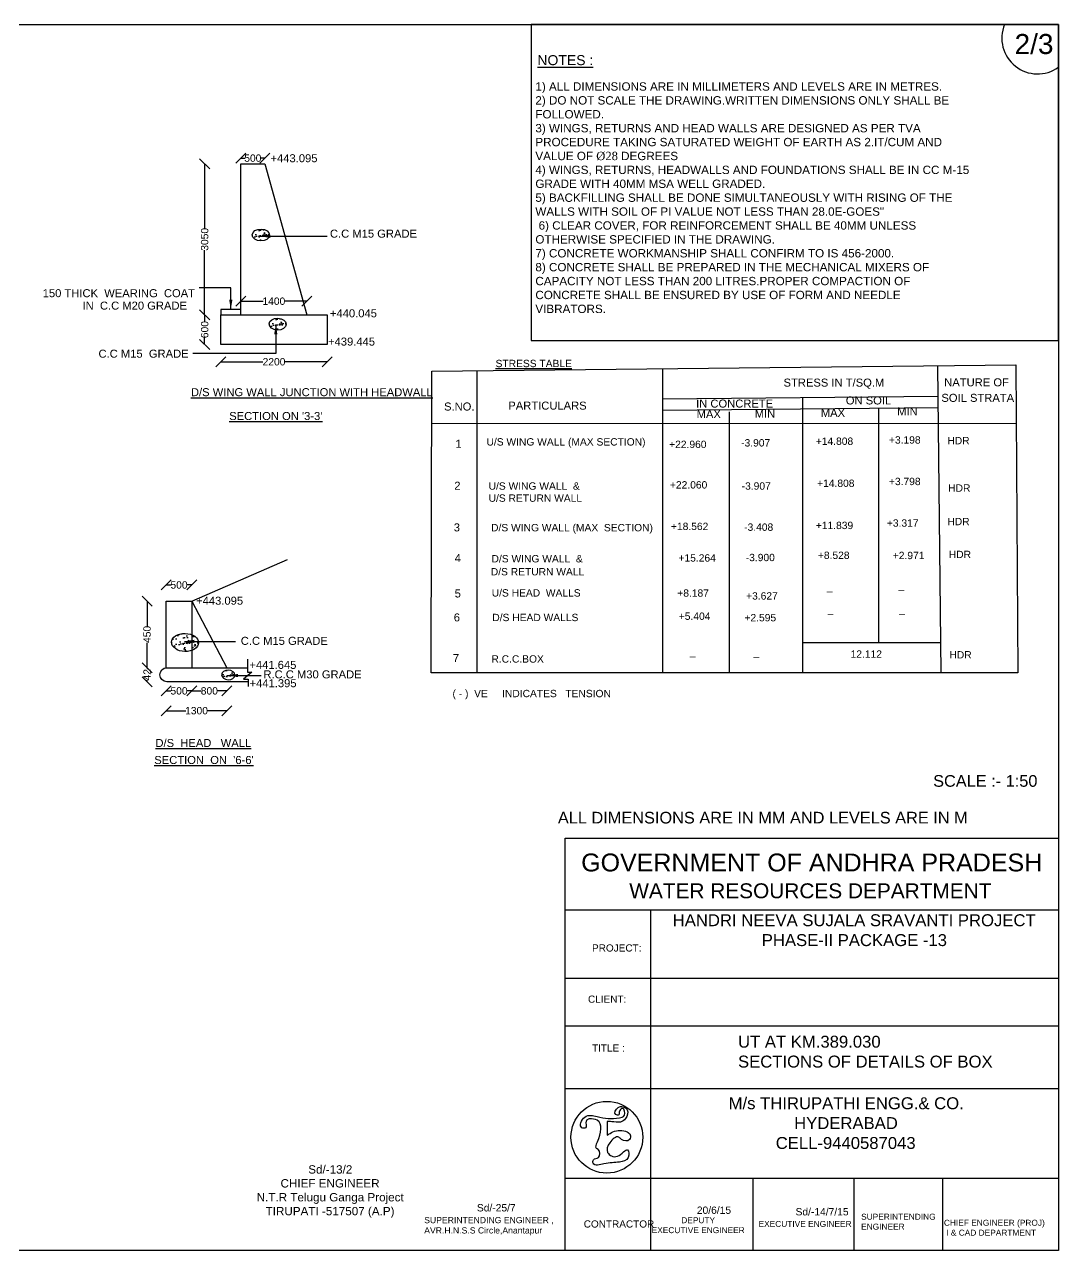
# Model space of a CAD drawing. Header units: millimetres. Extents: x 4104 to 9804, y 4964 to 8640.
# Drawn here: x 6706 to 9804, y 4964 to 8640 of the extents above; entities that cross this region are included whole.
import ezdxf

# ---------------------------------------------------------------- set-up
doc = ezdxf.new("R2010")
doc.units = ezdxf.units.MM
doc.header["$MEASUREMENT"] = 0
for name, color, linetype in [('DIMENSIONS', 7, 'Continuous'), ('REF', 2, 'Continuous'), ('TEXT', 7, 'Continuous')]:
    doc.layers.add(name, color=color, linetype=linetype)
doc.styles.get("Standard").update_dxf_attribs({"font": 'arial.ttf', "height": 22})
doc.dimstyles.get("Standard").update_dxf_attribs({"dimtxt": 24, "dimasz": 30, "dimexe": 0.18, "dimexo": 0.0625, "dimgap": 0.09, "dimtad": 0, "dimdec": 0, "dimzin": 0, "dimdsep": 46, "dimtxsty": 'Standard', "dimblk": 'OBLIQUE', "dimcen": 0.09, "dimse1": 1, "dimse2": 1, "dimadec": 0, "dimazin": 0, "dimtfac": 1, "dimtdec": 0, "dimtofl": 0, "dimtmove": 0, "dimatfit": 3, "dimfxl": 1, "dimtolj": 1, "dimtzin": 0, "dimarcsym": 0})

# ---------------------------------------------------------------- blocks, each defined once
blk = doc.blocks.new('_Oblique')
at = {"color": 0, "linetype": 'ByBlock', "lineweight": -2}
blk.add_line((-0.5, -0.5), (0.5, 0.5), dxfattribs=at)
blk = doc.blocks.new('*D14')
at = {"layer": 'Defpoints', "color": 0}
for p in [(7425.6, 8238.9), (7353.9, 8221.9), (7425.6, 8221.9)]:
    blk.add_point(p, dxfattribs=at)
at = {"layer": 'DIMENSIONS', "color": 0, "lineweight": -2}
for p, q in [((7353.9, 8238.9), (7365.4, 8238.9)), ((7425.6, 8238.9), (7414.1, 8238.9))]:
    blk.add_line(p, q, dxfattribs=at)
at = {"layer": 'DIMENSIONS', "color": 0, "lineweight": -2, "xscale": 30, "yscale": 30, "zscale": 30, "rotation": 180}
blk.add_blockref('_Oblique', (7353.9, 8238.9), dxfattribs=at)
at = {"layer": 'DIMENSIONS', "color": 0, "lineweight": -2, "xscale": 30, "yscale": 30, "zscale": 30}
blk.add_blockref('_Oblique', (7425.6, 8238.9), dxfattribs=at)
at = {"layer": 'DIMENSIONS', "color": 0, "insert": (7389.7, 8238.9), "char_height": 22, "attachment_point": 5}
blk.add_mtext('\\A1;500', dxfattribs=at)
blk = doc.blocks.new('*D15')
at = {"layer": 'Defpoints', "color": 0}
for p in [(7353.9, 8221.9), (7245.4, 7769.3), (7353.9, 7769.3)]:
    blk.add_point(p, dxfattribs=at)
at = {"layer": 'DIMENSIONS', "color": 0, "lineweight": -2}
for p, q in [((7245.4, 8221.9), (7245.4, 8028.5)), ((7245.4, 7769.3), (7245.4, 7962.7))]:
    blk.add_line(p, q, dxfattribs=at)
at = {"layer": 'DIMENSIONS', "color": 0, "lineweight": -2, "xscale": 30, "yscale": 30, "zscale": 30}
for p, rotation in [((7245.4, 8221.9), 90), ((7245.4, 7769.3), 270)]:
    blk.add_blockref('_Oblique', p, dxfattribs=dict(at, rotation=rotation))
at = {"layer": 'DIMENSIONS', "color": 0, "insert": (7245.4, 7995.6), "char_height": 22, "attachment_point": 5, "rotation": 90}
blk.add_mtext('\\A1;3050', dxfattribs=at)
blk = doc.blocks.new('*D16')
at = {"layer": 'Defpoints', "color": 0}
for p in [(7551.5, 7810), (7353.9, 7769.3), (7551.5, 7769.3)]:
    blk.add_point(p, dxfattribs=at)
at = {"layer": 'DIMENSIONS', "color": 0, "lineweight": -2}
for p, q in [((7353.9, 7810), (7420.8, 7810)), ((7551.5, 7810), (7484.6, 7810))]:
    blk.add_line(p, q, dxfattribs=at)
at = {"layer": 'DIMENSIONS', "color": 0, "lineweight": -2, "xscale": 30, "yscale": 30, "zscale": 30, "rotation": 180}
blk.add_blockref('_Oblique', (7353.9, 7810), dxfattribs=at)
at = {"layer": 'DIMENSIONS', "color": 0, "lineweight": -2, "xscale": 30, "yscale": 30, "zscale": 30}
blk.add_blockref('_Oblique', (7551.5, 7810), dxfattribs=at)
at = {"layer": 'DIMENSIONS', "color": 0, "insert": (7452.7, 7810), "char_height": 22, "attachment_point": 5}
blk.add_mtext('\\A1;1400', dxfattribs=at)
blk = doc.blocks.new('*D17')
at = {"layer": 'Defpoints', "color": 0}
for p in [(7293.6, 7769.3), (7245.4, 7680.6), (7293.6, 7680.6)]:
    blk.add_point(p, dxfattribs=at)
at = {"layer": 'DIMENSIONS', "color": 0, "lineweight": -2}
for p, q in [((7245.4, 7769.3), (7245.4, 7749.4)), ((7245.4, 7680.6), (7245.4, 7700.5))]:
    blk.add_line(p, q, dxfattribs=at)
at = {"layer": 'DIMENSIONS', "color": 0, "lineweight": -2, "xscale": 30, "yscale": 30, "zscale": 30}
for p, rotation in [((7245.4, 7769.3), 90), ((7245.4, 7680.6), 270)]:
    blk.add_blockref('_Oblique', p, dxfattribs=dict(at, rotation=rotation))
at = {"layer": 'DIMENSIONS', "color": 0, "insert": (7245.4, 7724.9), "char_height": 22, "attachment_point": 5, "rotation": 90}
blk.add_mtext('\\A1;600', dxfattribs=at)
blk = doc.blocks.new('*D18')
at = {"layer": 'Defpoints', "color": 0}
for p in [(7293.6, 7680.6), (7612.8, 7680.6), (7612.8, 7628.3)]:
    blk.add_point(p, dxfattribs=at)
at = {"layer": 'DIMENSIONS', "color": 0, "lineweight": -2}
for p, q in [((7293.6, 7628.3), (7420.1, 7628.3)), ((7612.8, 7628.3), (7486.3, 7628.3))]:
    blk.add_line(p, q, dxfattribs=at)
at = {"layer": 'DIMENSIONS', "color": 0, "lineweight": -2, "xscale": 30, "yscale": 30, "zscale": 30, "rotation": 180}
blk.add_blockref('_Oblique', (7293.6, 7628.3), dxfattribs=at)
at = {"layer": 'DIMENSIONS', "color": 0, "lineweight": -2, "xscale": 30, "yscale": 30, "zscale": 30}
blk.add_blockref('_Oblique', (7612.8, 7628.3), dxfattribs=at)
at = {"layer": 'DIMENSIONS', "color": 0, "insert": (7453.2, 7628.3), "char_height": 22, "attachment_point": 5}
blk.add_mtext('\\A1;2200', dxfattribs=at)
blk = doc.blocks.new('*D27')
at = {"layer": 'Defpoints', "color": 0}
for p in [(7207, 6959.2), (7130.1, 6910.9), (7207, 6910.9)]:
    blk.add_point(p, dxfattribs=at)
at = {"layer": 'DIMENSIONS', "color": 0, "lineweight": -2}
for p, q in [((7130.1, 6959.2), (7144.2, 6959.2)), ((7207, 6959.2), (7192.9, 6959.2))]:
    blk.add_line(p, q, dxfattribs=at)
at = {"layer": 'DIMENSIONS', "color": 0, "lineweight": -2, "xscale": 30, "yscale": 30, "zscale": 30, "rotation": 180}
blk.add_blockref('_Oblique', (7130.1, 6959.2), dxfattribs=at)
at = {"layer": 'DIMENSIONS', "color": 0, "lineweight": -2, "xscale": 30, "yscale": 30, "zscale": 30}
blk.add_blockref('_Oblique', (7207, 6959.2), dxfattribs=at)
at = {"layer": 'DIMENSIONS', "color": 0, "insert": (7168.6, 6959.2), "char_height": 22, "attachment_point": 5}
blk.add_mtext('\\A1;500', dxfattribs=at)
blk = doc.blocks.new('*D28')
at = {"layer": 'Defpoints', "color": 0}
for p in [(7130.1, 6910.9), (7072.8, 6711), (7130.1, 6711)]:
    blk.add_point(p, dxfattribs=at)
at = {"layer": 'DIMENSIONS', "color": 0, "lineweight": -2}
for p, q in [((7072.8, 6910.9), (7072.8, 6835.8)), ((7072.8, 6711), (7072.8, 6786.2))]:
    blk.add_line(p, q, dxfattribs=at)
at = {"layer": 'DIMENSIONS', "color": 0, "lineweight": -2, "xscale": 30, "yscale": 30, "zscale": 30}
for p, rotation in [((7072.8, 6910.9), 90), ((7072.8, 6711), 270)]:
    blk.add_blockref('_Oblique', p, dxfattribs=dict(at, rotation=rotation))
at = {"layer": 'DIMENSIONS', "color": 0, "insert": (7072.8, 6811), "char_height": 22, "attachment_point": 5, "rotation": 90}
blk.add_mtext('\\A1;450', dxfattribs=at)
blk = doc.blocks.new('*D29')
at = {"layer": 'Defpoints', "color": 0}
for p in [(7130.1, 6710.9), (7072.8, 6669.3), (7130.1, 6669.3)]:
    blk.add_point(p, dxfattribs=at)
at = {"layer": 'DIMENSIONS', "color": 0, "lineweight": -2}
for p, q in [((7072.8, 6710.9), (7072.8, 6706.3)), ((7072.8, 6669.3), (7072.8, 6673.9))]:
    blk.add_line(p, q, dxfattribs=at)
at = {"layer": 'DIMENSIONS', "color": 0, "lineweight": -2, "xscale": 30, "yscale": 30, "zscale": 30}
for p, rotation in [((7072.8, 6710.9), 90), ((7072.8, 6669.3), 270)]:
    blk.add_blockref('_Oblique', p, dxfattribs=dict(at, rotation=rotation))
at = {"layer": 'DIMENSIONS', "color": 0, "insert": (7072.8, 6690.1), "char_height": 22, "attachment_point": 5, "rotation": 90}
blk.add_mtext('\\A1;42', dxfattribs=at)
blk = doc.blocks.new('*D30')
at = {"layer": 'Defpoints', "color": 0}
for p in [(7130.1, 6711), (7207, 6711), (7207, 6641.6)]:
    blk.add_point(p, dxfattribs=at)
at = {"layer": 'DIMENSIONS', "color": 0, "lineweight": -2}
for p, q in [((7130.1, 6641.6), (7144.2, 6641.6)), ((7207, 6641.6), (7192.9, 6641.6))]:
    blk.add_line(p, q, dxfattribs=at)
at = {"layer": 'DIMENSIONS', "color": 0, "lineweight": -2, "xscale": 30, "yscale": 30, "zscale": 30, "rotation": 180}
blk.add_blockref('_Oblique', (7130.1, 6641.6), dxfattribs=at)
at = {"layer": 'DIMENSIONS', "color": 0, "lineweight": -2, "xscale": 30, "yscale": 30, "zscale": 30}
blk.add_blockref('_Oblique', (7207, 6641.6), dxfattribs=at)
at = {"layer": 'DIMENSIONS', "color": 0, "insert": (7168.6, 6641.6), "char_height": 22, "attachment_point": 5}
blk.add_mtext('\\A1;500', dxfattribs=at)
blk = doc.blocks.new('*D31')
at = {"layer": 'Defpoints', "color": 0}
for p in [(7207, 6711), (7311.8, 6711), (7311.8, 6641.6)]:
    blk.add_point(p, dxfattribs=at)
at = {"layer": 'DIMENSIONS', "color": 0, "lineweight": -2}
for p, q in [((7207, 6641.6), (7235.1, 6641.6)), ((7311.8, 6641.6), (7283.8, 6641.6))]:
    blk.add_line(p, q, dxfattribs=at)
at = {"layer": 'DIMENSIONS', "color": 0, "lineweight": -2, "xscale": 30, "yscale": 30, "zscale": 30, "rotation": 180}
blk.add_blockref('_Oblique', (7207, 6641.6), dxfattribs=at)
at = {"layer": 'DIMENSIONS', "color": 0, "lineweight": -2, "xscale": 30, "yscale": 30, "zscale": 30}
blk.add_blockref('_Oblique', (7311.8, 6641.6), dxfattribs=at)
at = {"layer": 'DIMENSIONS', "color": 0, "insert": (7259.4, 6641.6), "char_height": 22, "attachment_point": 5}
blk.add_mtext('\\A1;800', dxfattribs=at)
blk = doc.blocks.new('*D32')
at = {"layer": 'Defpoints', "color": 0}
for p in [(7130.1, 6710.9), (7311.8, 6711), (7311.8, 6582.3)]:
    blk.add_point(p, dxfattribs=at)
at = {"layer": 'DIMENSIONS', "color": 0, "lineweight": -2}
for p, q in [((7130.1, 6582.3), (7189.1, 6582.3)), ((7311.8, 6582.3), (7252.8, 6582.3))]:
    blk.add_line(p, q, dxfattribs=at)
at = {"layer": 'DIMENSIONS', "color": 0, "lineweight": -2, "xscale": 30, "yscale": 30, "zscale": 30, "rotation": 180}
blk.add_blockref('_Oblique', (7130.1, 6582.3), dxfattribs=at)
at = {"layer": 'DIMENSIONS', "color": 0, "lineweight": -2, "xscale": 30, "yscale": 30, "zscale": 30}
blk.add_blockref('_Oblique', (7311.8, 6582.3), dxfattribs=at)
at = {"layer": 'DIMENSIONS', "color": 0, "insert": (7221, 6582.3), "char_height": 22, "attachment_point": 5}
blk.add_mtext('\\A1;1300', dxfattribs=at)

msp = doc.modelspace()

# ---------------------------------------------------------------- hatches: boundary and pattern name
at = {"layer": 'REF'}
h = msp.add_hatch(dxfattribs=at)
h.set_pattern_fill('AR-CONC', color=0, scale=5, style=0)
h.set_pattern_definition([(50, (2735.028, 49.608), (35.86301, -3.13761), [3.75, -41.25]), (355, (2735.028, 49.61), (-6.93757, 37.6096), [3, -33]), (100.4514, (2738.017, 49.347), (28.92547, 34.47198), [3.18701, -35.0571]), (46.1842, (2735.03, 59.61), (53.36205, -8.27595), [5.625, -61.875]), (96.6356, (2739.475, 58.92), (46.73314, 48.7059), [4.7805, -52.58565]), (351.1842, (2735.03, 59.61), (46.7331, 48.70593), [4.5, -49.5]), (21, (2740.028, 57.108), (29.84535, -20.13094), [3.75, -41.25]), (326, (2740.028, 57.11), (12.16577, 36.2575), [3, -33]), (71.4514, (2742.515, 55.43), (42.01113, 16.12652), [3.18701, -35.0571]), (37.5, (2735.028, 49.608), (0.607993, 16.644693), [0, -32.6, 0, -33.5, 0, -33.125]), (7.5, (2735.028, 49.608), (13.153477, 19.720586), [0, -19.1, 0, -31.85, 0, -12.625]), (327.5, (2723.878, 49.608), (26.691122, -1.127744), [0, -12.5, 0, -39, 0, -51.75]), (317.5, (2718.878, 49.608), (29.15931, 5.00525), [0, -16.25, 0, -25.9, 0, -36.75])])
edge = h.paths.add_edge_path()
edge.add_ellipse((7413.9, 8008.6), major_axis=(-25.7, 0.6), ratio=0.695296, start_angle=0, end_angle=360)
h = msp.add_hatch(dxfattribs=at)
h.set_pattern_fill('AR-CONC', color=0, scale=5, style=0)
h.set_pattern_definition([(50, (2785.367, -217.644), (35.86301, -3.13761), [3.75, -41.25]), (355, (2785.367, -217.644), (-6.93757, 37.6096), [3, -33]), (100.4514, (2788.355, -217.906), (28.92547, 34.47198), [3.18701, -35.0571]), (46.1842, (2785.367, -207.644), (53.36205, -8.27595), [5.625, -61.875]), (96.6356, (2789.814, -208.334), (46.73314, 48.7059), [4.7805, -52.58565]), (351.1842, (2785.367, -207.644), (46.7331, 48.70593), [4.5, -49.5]), (21, (2790.367, -210.144), (29.84535, -20.13094), [3.75, -41.25]), (326, (2790.367, -210.144), (12.16577, 36.2575), [3, -33]), (71.4514, (2792.854, -211.82), (42.01113, 16.12652), [3.18701, -35.0571]), (37.5, (2785.367, -217.644), (0.607993, 16.644693), [0, -32.6, 0, -33.5, 0, -33.125]), (7.5, (2785.367, -217.644), (13.153477, 19.720586), [0, -19.1, 0, -31.85, 0, -12.625]), (327.5, (2774.217, -217.644), (26.691122, -1.127744), [0, -12.5, 0, -39, 0, -51.75]), (317.5, (2769.217, -217.644), (29.15931, 5.00525), [0, -16.25, 0, -25.9, 0, -36.75])])
edge = h.paths.add_edge_path()
edge.add_ellipse((7464.2, 7741.4), major_axis=(-25.7, 0.6), ratio=0.695296, start_angle=0, end_angle=360)
h = msp.add_hatch(dxfattribs=at)
h.set_pattern_fill('AR-CONC', color=0, scale=5, style=0)
h.set_pattern_definition([(50, (2507.73, -1172.23), (35.86301, -3.13761), [3.75, -41.25]), (355, (2507.73, -1172.23), (-6.93757, 37.6096), [3, -33]), (100.4514, (2510.718, -1172.492), (28.92547, 34.47198), [3.18701, -35.0571]), (46.1842, (2507.73, -1162.23), (53.36205, -8.27595), [5.625, -61.875]), (96.6356, (2512.176, -1162.92), (46.73314, 48.7059), [4.7805, -52.58565]), (351.1842, (2507.73, -1162.23), (46.7331, 48.70593), [4.5, -49.5]), (21, (2512.73, -1164.73), (29.84535, -20.13094), [3.75, -41.25]), (326, (2512.73, -1164.73), (12.16577, 36.2575), [3, -33]), (71.4514, (2515.216, -1166.41), (42.01113, 16.12652), [3.18701, -35.0571]), (37.5, (2507.729, -1172.231), (0.607993, 16.644693), [0, -32.6, 0, -33.5, 0, -33.125]), (7.5, (2507.73, -1172.23), (13.153477, 19.720586), [0, -19.1, 0, -31.85, 0, -12.625]), (327.5, (2496.579, -1172.231), (26.691122, -1.127744), [0, -12.5, 0, -39, 0, -51.75]), (317.5, (2491.58, -1172.23), (29.15931, 5.00525), [0, -16.25, 0, -25.9, 0, -36.75])])
edge = h.paths.add_edge_path()
edge.add_ellipse((7186.6, 6786.8), major_axis=(-40.5, 0.9), ratio=0.66898, start_angle=0, end_angle=360)
h = msp.add_hatch(dxfattribs=at)
h.set_pattern_fill('AR-CONC', color=0, scale=5, style=0)
h.set_pattern_definition([(50, (2637.355, -1269.53), (35.86301, -3.13761), [3.75, -41.25]), (355, (2637.355, -1269.53), (-6.93757, 37.6096), [3, -33]), (100.4514, (2640.343, -1269.79), (28.92547, 34.47198), [3.18701, -35.0571]), (46.1842, (2637.355, -1259.53), (53.36205, -8.27595), [5.625, -61.875]), (96.6356, (2641.8, -1260.22), (46.73314, 48.7059), [4.7805, -52.58565]), (351.1842, (2637.355, -1259.53), (46.7331, 48.70593), [4.5, -49.5]), (21, (2642.355, -1262.03), (29.84535, -20.13094), [3.75, -41.25]), (326, (2642.355, -1262.03), (12.16577, 36.2575), [3, -33]), (71.4514, (2644.842, -1263.707), (42.01113, 16.12652), [3.18701, -35.0571]), (37.5, (2637.355, -1269.53), (0.607993, 16.644693), [0, -32.6, 0, -33.5, 0, -33.125]), (7.5, (2637.355, -1269.53), (13.153477, 19.720586), [0, -19.1, 0, -31.85, 0, -12.625]), (327.5, (2626.205, -1269.53), (26.691122, -1.127744), [0, -12.5, 0, -39, 0, -51.75]), (317.5, (2621.205, -1269.53), (29.15931, 5.00525), [0, -16.25, 0, -25.9, 0, -36.75])])
edge = h.paths.add_edge_path()
edge.add_ellipse((7316.2, 6689.5), major_axis=(-19.9, 0.4), ratio=0.715098, start_angle=0, end_angle=360, ccw=False)

# ---------------------------------------------------------------- linework, layer by layer
at = {"layer": 'DIMENSIONS', "color": 0}
for points in [[(9803.6, 4963.9), (4104, 4963.9), (4104, 8639.6), (9803.6, 8639.6)], [(9803.6, 8639.6), (8223.3, 8639.6), (8223.3, 7692.7), (9803.6, 7692.7)]]:
    msp.add_lwpolyline(points, close=True, dxfattribs=at)
for points in [[(7926, 7600.4), (9676.3, 7618.9), (9681.8, 6695.5), (7923.7, 6695.5), (7926, 7600.4)], [(9452.3, 6695.5), (9442.6, 7616.4)], [(8061.1, 7601.9), (8061.1, 6695.5)], [(8617.2, 7607.7), (8617.2, 6695.5)], [(8617.2, 7517), (9443.6, 7525.7)], [(9037, 7519.3), (9037, 6695.5)], [(8617.2, 7483), (9443.9, 7491.7)], [(8816.9, 7478.5), (8816.9, 6695.5)], [(9264, 7489.8), (9264, 6787)], [(7925.6, 7443), (9677.4, 7444.5)], [(9037, 6787), (9452.3, 6787)]]:
    msp.add_lwpolyline(points, dxfattribs=at)
msp.add_arc((9741.2, 8598.9), 107.4, 157.7309, 305.5824, dxfattribs=at)
at = {"layer": 'REF', "color": 0}
for points in [[(7353.9, 7784.7), (7353.9, 8221.9), (7425.6, 8221.9), (7551.5, 7769.3)], [(7207, 6910.9), (7494, 7035.6)], [(7130.1, 6710.9), (7130.1, 6910.9), (7207, 6910.9), (7311.8, 6711)], [(7207, 6910.9), (7207, 6711)], [(7373.3, 6736.6), (7373.3, 6698.1), (7386.7, 6698.1), (7361.6, 6676.6), (7376.2, 6676.6), (7376.2, 6654.5)]]:
    msp.add_lwpolyline(points, dxfattribs=at)
for points in [[(7293.6, 7769.3), (7353.9, 7769.3), (7353.9, 7784.7), (7293.6, 7784.7)], [(7293.6, 7769.3), (7612.8, 7769.3), (7612.8, 7680.6), (7293.6, 7680.6)]]:
    msp.add_lwpolyline(points, close=True, dxfattribs=at)
msp.add_lwpolyline([(7376.2, 6669.3), (7132, 6669.3, -1), (7132, 6711), (7373.3, 6711)], format="xyb", dxfattribs=at)
for centre in [(7413.9, 8008.6), (7464.2, 7741.4)]:
    msp.add_ellipse(centre, major_axis=(-25.7, 0.6), ratio=0.695296, dxfattribs=at)
msp.add_ellipse((7186.6, 6786.8), major_axis=(-40.5, 0.9), ratio=0.66898, start_param=-3.141592653589793, end_param=3.141592653589793, dxfattribs=at)
at = {"layer": 'REF', "color": 0, "extrusion": (0, 0, -1)}
msp.add_ellipse((7316.2, 6689.5), major_axis=(-19.9, 0.4), ratio=0.715098, dxfattribs=at)
at = {"layer": 'TEXT', "color": 0}
msp.add_lwpolyline([(8325.4, 6199.6), (9803.6, 6199.6), (9803.6, 4963.9), (8325.4, 4963.9)], close=True, dxfattribs=at)
for points in [[(8325.4, 5985), (9803.6, 5985)], [(8581.3, 5985), (8581.3, 4963.9)], [(8325.4, 5780.2), (9803.6, 5780.2)], [(8325.4, 5637), (9803.6, 5637)], [(8325.4, 5449.7), (9803.6, 5449.7)], [(8451.7, 5350.2), (8451.7, 5310)], [(8325.4, 5180.4), (9803.6, 5180.4)], [(8887.5, 5180.4), (8887.5, 4963.9)], [(9191.4, 4963.9), (9191.4, 5180.4)], [(9455.8, 5180.4), (9455.8, 4963.9)]]:
    msp.add_lwpolyline(points, dxfattribs=at)
msp.add_circle((8450.6, 5303.4), 107.6, dxfattribs=at)
for points in [[(8397.5, 5358.8), (8388.5, 5351.8), (8386.9, 5331.3), (8375.9, 5331.8), (8384.3, 5363.8), (8421.4, 5365.2), (8488, 5361.6), (8502.9, 5369.2), (8497.9, 5389.9), (8487.7, 5379), (8486.6, 5370.8), (8477.1, 5371.4), (8484.1, 5392.2), (8499.6, 5394.8), (8511, 5385.8), (8506.6, 5359.6), (8491.2, 5348.9), (8465.3, 5349.9), (8451.7, 5350.2)], [(8451.7, 5310), (8468.6, 5319.4), (8511.3, 5319.4), (8520.5, 5311), (8518.2, 5296.3), (8494.4, 5296.3), (8486.2, 5303.5), (8459.1, 5287), (8452.9, 5257.7), (8482, 5246.3), (8512.8, 5265.4), (8514.5, 5242.8), (8488.4, 5228.9), (8441.8, 5223.5), (8409.7, 5225.2), (8410.2, 5235.9), (8425.4, 5242.8), (8424.6, 5266.7), (8419.4, 5269.9), (8422.4, 5289.3), (8421.9, 5354.2), (8397.5, 5358.8)]]:
    msp.add_spline(points, degree=3, dxfattribs=at)

# ---------------------------------------------------------------- texts
at = {"layer": 'DIMENSIONS', "color": 0}
for s, height, p in [('2/3', 60, (9672.2, 8551.2)), ('%%UNOTES :', 30, (8242.3, 8517.8)), ('%%USTRESS TABLE', 22, (8117, 7612.3)), ('STRESS IN T/SQ.M', 24, (8979.9, 7554)), ('NATURE OF', 24, (9461.4, 7554.8)), ('%%UD/S WING WALL JUNCTION WITH HEADWALL', 24, (7204.3, 7525.3)), ('S.NO.', 24, (7962.7, 7482.3)), ('PARTICULARS', 24, (8155.2, 7485)), ('IN CONCRETE', 24, (8717.9, 7491.1)), ('ON SOIL', 24, (9166.4, 7500.5)), ('SOIL STRATA', 24, (9452.8, 7508.3)), ("%%USECTION ON '3-3'", 24, (7319, 7453.8)), ('MAX', 24, (8719.5, 7459.5)), ('MIN', 24, (8893.5, 7460.9)), ('MAX', 24, (9091.6, 7463.3)), ('MIN', 24, (9320.3, 7467.5)), ('1', 24, (7996.6, 7370.5)), ('U/S WING WALL (MAX SECTION)', 22, (8089.9, 7377.3)), ('+22.960', 22, (8637.1, 7369.9)), ('-3.907', 22, (8852.8, 7374.4)), ('+14.808', 22, (9076.6, 7379.3)), ('+3.198', 22, (9295.7, 7383.1)), ('HDR', 22, (9470.8, 7381)), ('+3.798', 22, (9295.7, 7258.6)), ('2', 24, (7993.4, 7244.8)), ('U/S WING WALL  &', 22, (8096.2, 7244.9)), ('+22.060', 22, (8639.5, 7248.4)), ('-3.907', 22, (8854.5, 7245)), ('+14.808', 22, (9080.5, 7253.2)), ('HDR', 22, (9473.3, 7238.9)), ('U/S RETURN WALL', 22, (8096.2, 7208.7)), ('3', 24, (7991.8, 7119.8)), ('D/S WING WALL (MAX  SECTION)', 22, (8103.6, 7120.1)), ('+18.562', 22, (8642.6, 7123.9)), ('-3.408', 22, (8861.8, 7121.6)), ('+11.839', 22, (9076.6, 7126.8)), ('+3.317', 22, (9289.5, 7134)), ('HDR', 22, (9470.8, 7138.4)), ('+8.528', 22, (9082.8, 7037.3)), ('+2.971', 22, (9307.2, 7036.7)), ('HDR', 22, (9475.1, 7039.8)), ('4', 24, (7994.5, 7028.1)), ('D/S WING WALL  &', 22, (8105, 7026.9)), ('+15.264', 22, (8665.1, 7029.3)), ('-3.900', 22, (8866.7, 7030.6)), ('D/S RETURN WALL', 22, (8102.7, 6988)), ('U/S HEAD  WALLS ', 22, (8105.5, 6924.5)), ('5', 24, (7994.5, 6921.8)), ('+8.187', 22, (8661.5, 6924)), ('+3.627', 22, (8867.7, 6915.4)), ('_', 22, (9109.5, 6943.4)), ('_', 22, (9324.6, 6948.6)), ('6', 24, (7991.8, 6850)), ('D/S HEAD WALLS', 22, (8107.3, 6850.8)), ('+5.404', 22, (8666, 6854.7)), ('+2.595', 22, (8862.8, 6850.2)), ('_', 22, (9112.1, 6875.7)), ('_', 22, (9326.1, 6875.7)), ('7', 24, (7989.2, 6728)), ('R.C.C.BOX', 22, (8104.6, 6726.4)), ('_', 22, (8698.7, 6748.4)), ('_', 22, (8889.8, 6747.8)), ('12.112', 22, (9180.8, 6741.1)), ('HDR', 22, (9477, 6738.8)), ('( - )  VE     INDICATES   TENSION', 22, (7988, 6622.8)), ('%%UD/S  HEAD   WALL', 24, (7097.9, 6473.5)), ("%%USECTION  ON  '6-6'", 24, (7094.4, 6422.5)), ('SCALE :- 1:50 ', 35, (9428.1, 6354.2)), ('ALL DIMENSIONS ARE IN MM AND LEVELS ARE IN M ', 35, (8303.8, 6244.1))]:
    msp.add_text(s, height=height, dxfattribs=at).set_placement(p)
at = {"layer": 'DIMENSIONS'}
for s, p in [('Sd/-25/7', (8061.1, 5080.9)), ('20/6/15', (8720.1, 5073.6)), ('Sd/-14/7/15', (9015.9, 5069))]:
    msp.add_text(s, height=22, dxfattribs=at).set_placement(p)
at = {"layer": 'DIMENSIONS', "color": 0, "char_height": 25, "attachment_point": 1}
for s, insert, width in [('1) ALL DIMENSIONS ARE IN MILLIMETERS AND LEVELS ARE IN METRES. \\P2) DO NOT SCALE THE DRAWING.WRITTEN DIMENSIONS ONLY SHALL BE FOLLOWED. \\P3) WINGS, RETURNS AND HEAD WALLS ARE DESIGNED AS PER TVA PROCEDURE TAKING SATURATED WEIGHT OF EARTH AS 2.IT/CUM AND VALUE OF {\\fTimes New Roman|b0|i0|c0|p18;Ø28 }DEGREES   \\P4) WINGS, RETURNS, HEADWALLS AND FOUNDATIONS SHALL BE IN CC M-15 GRADE WITH 40MM MSA WELL GRADED. \\P5) BACKFILLING SHALL BE DONE SIMULTANEOUSLY WITH RISING OF THE WALLS WITH SOIL OF PI VALUE NOT LESS THAN 28.0E-GOES"\\P 6) CLEAR COVER, FOR REINFORCEMENT SHALL BE 40MM UNLESS OTHERWISE SPECIFIED IN THE DRAWING.   \\P7) CONCRETE WORKMANSHIP SHALL CONFIRM TO IS 456-2000. \\P8) CONCRETE SHALL BE PREPARED IN THE MECHANICAL MIXERS OF CAPACITY NOT LESS THAN 200 LITRES.PROPER COMPACTION OF CONCRETE SHALL BE ENSURED BY USE OF FORM AND NEEDLE VIBRATORS. ', (8236.3, 8466.4), 1305.627), ('\\pi176.1;Sd/-13/2\\P\\pi93.047;CHIEF ENGINEER  \\P\\pi21.543;N.T.R Telugu Ganga Project  \\P\\pi48.325;TIRUPATI -517507 (A.P)', (7379.7, 5219.4), 480.807)]:
    msp.add_mtext(s, dxfattribs=dict(at, insert=insert, width=width))
at = {"layer": 'TEXT', "color": 0}
for s, p in [('+443.095', (7442.7, 8226.7)), ('C.C M15 GRADE', (7620.8, 8000.6)), ('150 THICK  WEARING  COAT', (6760.1, 7822.1)), ('IN  C.C M20 GRADE', (6879.5, 7784.8)), ('+440.045', (7620.8, 7761.8)), ('+439.445', (7615.1, 7677)), ('C.C M15  GRADE', (6927.3, 7640.7)), ('+443.095', (7219.8, 6900.1)), ('C.C M15 GRADE', (7353.6, 6779.7)), ('+441.645', (7379.5, 6707.6)), ('R.C.C M30 GRADE', (7421.4, 6679.2)), ('+441.395', (7380, 6652.7))]:
    msp.add_text(s, height=24, dxfattribs=at).set_placement(p)
at = {"layer": 'TEXT', "color": 0, "attachment_point": 1}
for s, insert, char_height, width in [('\\pi28.925;{\\H1.5x;GOVERNMENT OF ANDHRA PRADESH}  \\P\\pi173.01;{\\H1.25x;WATER RESOURCES DEPARTMENT }', (8344.6, 6154), 35.742, 1429.401), ('\\pi2.499;HANDRI NEEVA SUJALA SRAVANTI PROJECT \\P\\pi269.38;PHASE-II PACKAGE -13', (8645.3, 5971.9), 35.742, 1087.616), ('PROJECT:', (8406.1, 5881.6), 21.45, 219.999), ('CLIENT:', (8394, 5728.2), 21.45, 219.999), ('UT AT KM.389.030\\PSECTIONS OF DETAILS OF BOX ', (8843.5, 5607.7), 35.742, 873.896), ('TITLE :', (8406, 5581.7), 21.45, 219.999), ('\\pi4.0228;M/s THIRUPATHI ENGG.& CO. \\P\\pi200.26;HYDERABAD   \\P\\pi145.08;CELL-9440587043', (8811.4, 5423.2), 35.742, 704.622), ('SUPERINTENDING \\PENGINEER ', (9212.3, 5074), 17.871, 221.944), ('SUPERINTENDING ENGINEER ,\\PAVR.H.N.S.S Circle,Anantapur', (7903.2, 5064.2), 18.514, 572.007), ('CONTRACTOR ', (8381.2, 5054.1), 21.445, 219.999), ('\\pi159.45;DEPUTY \\P\\pi70.752;EXECUTIVE ENGINEER ', (8514, 5063.5), 17.871, 418.053), ('EXECUTIVE ENGINEER', (8905, 5052.5), 17.871, 278.702), ('CHIEF ENGINEER (PROJ)\\P I & CAD DEPARTMENT ', (9460.4, 5055.9), 17.871, 301.656)]:
    msp.add_mtext(s, dxfattribs=dict(at, insert=insert, char_height=char_height, width=width))

# ---------------------------------------------------------------- dimensions: what is measured, and where the dimension line sits
at = {"layer": 'DIMENSIONS', "color": 0}
for base, p1, p2, text, picture, middle in [((7245.4, 7769.3), (7353.9, 8221.9), (7353.9, 7769.3), '3050', '*D15', (7245.4, 7995.6)), ((7245.4, 7680.6), (7293.6, 7769.3), (7293.6, 7680.6), '600', '*D17', (7245.4, 7724.9)), ((7072.8, 6711), (7130.1, 6910.9), (7130.1, 6711), '450', '*D28', (7072.8, 6811))]:
    dim = msp.add_linear_dim(base=base, p1=p1, p2=p2, angle=90, text=text, dimstyle='Standard', dxfattribs=at)
    dim.commit()
    dim.dimension.update_dxf_attribs({"geometry": picture, "text_midpoint": middle})
for base, p1, p2, text, picture, middle in [((7425.6, 8238.9), (7353.9, 8221.9), (7425.6, 8221.9), '500', '*D14', (7389.7, 8238.9)), ((7551.5, 7810), (7353.9, 7769.3), (7551.5, 7769.3), '1400', '*D16', (7452.7, 7810)), ((7612.8, 7628.3), (7293.6, 7680.6), (7612.8, 7680.6), '2200', '*D18', (7453.2, 7628.3)), ((7207, 6959.2), (7130.1, 6910.9), (7207, 6910.9), '500', '*D27', (7168.6, 6959.2)), ((7207, 6641.6), (7130.1, 6711), (7207, 6711), '500', '*D30', (7168.6, 6641.6)), ((7311.8, 6582.3), (7130.1, 6710.9), (7311.8, 6711), '1300', '*D32', (7221, 6582.3)), ((7311.8, 6641.6), (7207, 6711), (7311.8, 6711), '800', '*D31', (7259.4, 6641.6))]:
    dim = msp.add_linear_dim(base=base, p1=p1, p2=p2, text=text, dimstyle='Standard', dxfattribs=at)
    dim.commit()
    dim.dimension.update_dxf_attribs({"geometry": picture, "text_midpoint": middle})
dim = msp.add_linear_dim(base=(7072.8, 6669.3), p1=(7130.1, 6710.9), p2=(7130.1, 6669.3), angle=90, dimstyle='Standard', dxfattribs=at)
dim.commit()
dim.dimension.update_dxf_attribs({"geometry": '*D29', "text_midpoint": (7072.8, 6690.1)})

# ---------------------------------------------------------------- leaders
for points in [[(7411.8, 8004.7), (7612, 8004.7)], [(7458.5, 7740.4), (7458.5, 7653.1), (7210, 7653.1)], [(7184.8, 6790.1), (7337.6, 6790.1)], [(7315.7, 6687.7), (7414.3, 6687.7)]]:
    msp.add_leader(points, dimstyle='Standard', override={"dimgap": 0.09, "dimtad": 0}, dxfattribs=at)
at = {"layer": 'DIMENSIONS'}
msp.add_leader([(7323.7, 7784.7), (7323.7, 7850.2), (7229.4, 7850.2)], dimstyle='Standard', override={"dimgap": 0.09, "dimtad": 0}, dxfattribs=at)

doc.saveas('drawing.dxf')
